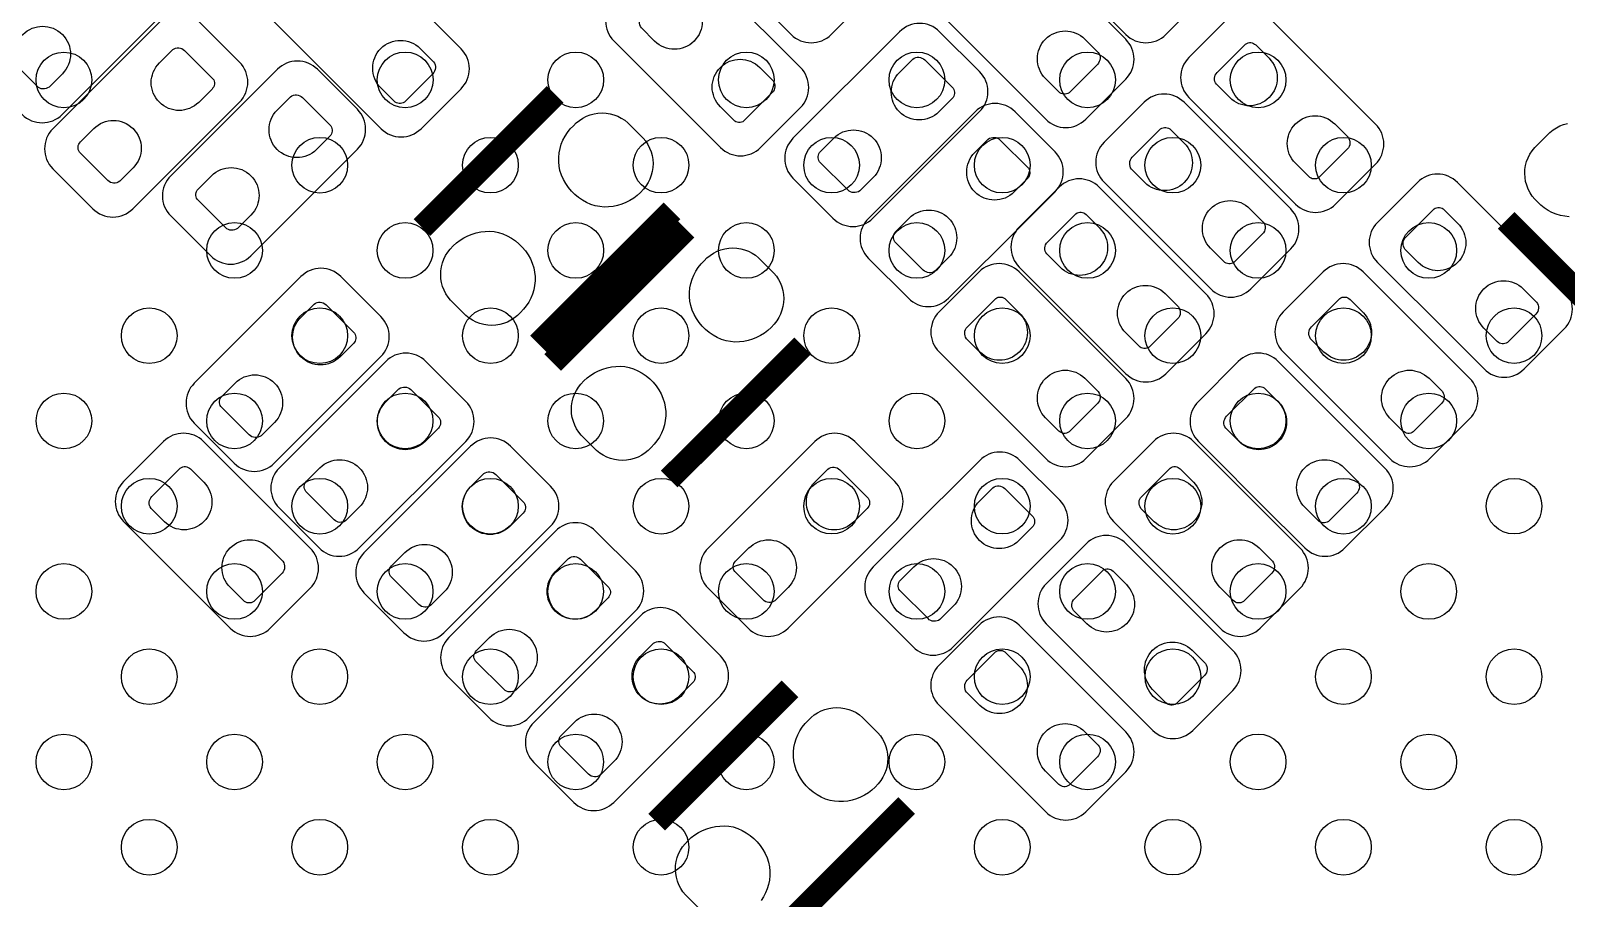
# Model space of a CAD drawing. Extents: x 0 to 69.8, y 0 to 65.
# Drawn here: x 23.18 to 31.46, y 22.8 to 27.47 of the extents above; entities that cross this region are included whole.
import ezdxf

# ---------------------------------------------------------------- set-up
doc = ezdxf.new("R2010")
doc.units = 0
for name, color, linetype in [('PG_SILKSCREEN_BOTTOM', 12, 'CONTINUOUS'), ('PIN_BOTTOM', 1, 'CONTINUOUS'), ('PIN_TOP', 110, 'CONTINUOUS')]:
    doc.layers.add(name, color=color, linetype=linetype)

msp = doc.modelspace()

# ---------------------------------------------------------------- linework, layer by layer
at = {"layer": 'PG_SILKSCREEN_BOTTOM'}
for points in [[(27.048308, 27.687194), (27.28181, 27.453692, 0.414151), (27.497303, 27.453692), (27.712797, 27.669211, 0.414331), (27.712797, 27.884704), (27.138097, 28.459506, 0.414111), (26.922603, 28.459506), (26.707109, 28.243911, 0.414208), (26.707109, 28.028392), (27.12019, 27.615312)], [(28.851809, 27.687194), (29.085311, 27.453692, 0.414128), (29.300805, 27.453692), (29.516299, 27.669211, 0.414429), (29.516299, 27.884806), (28.941598, 28.459506, 0.414318), (28.726003, 28.459506), (28.510509, 28.244013, 0.41411), (28.510509, 28.028494), (28.92359, 27.615388)], [(23.156189, 27.68661), (22.922713, 27.453107, 0.414258), (22.922713, 27.237588), (23.138206, 27.022095, 0.414114), (23.3537, 27.022095), (23.928502, 27.596795, 0.414096), (23.928502, 27.812289), (23.713008, 28.027808, 0.414528), (23.497388, 28.027808), (23.084307, 27.614702)], [(25.1619, 27.718004), (24.928398, 27.951506, 0.414374), (24.712803, 27.951506), (24.497309, 27.736013, 0.414135), (24.497309, 27.520494), (25.072111, 26.945692, 0.414072), (25.287605, 26.945692), (25.503099, 27.161211, 0.414403), (25.503099, 27.376806), (25.089993, 27.789911)], [(28.420009, 27.229994), (28.653511, 26.996492, 0.414109), (28.869005, 26.996492), (29.084499, 27.212011, 0.41441), (29.084499, 27.427606), (28.509798, 28.002306, 0.414338), (28.294203, 28.002306), (28.078709, 27.786813, 0.414129), (28.078709, 27.571294), (28.49179, 27.158188)], [(26.991005, 27.616404), (26.757503, 27.849906, 0.414177), (26.542009, 27.849906), (26.32649, 27.634413, 0.414379), (26.32649, 27.418792), (26.901191, 26.844092, 0.414132), (27.11671, 26.844092), (27.332203, 27.059611, 0.414298), (27.332203, 27.275104), (26.919199, 27.68821)], [(23.537189, 27.17861), (23.303713, 26.945107, 0.414192), (23.303713, 26.729588), (23.519206, 26.514095, 0.414341), (23.734801, 26.514095), (24.309502, 27.088795, 0.414163), (24.309502, 27.304289), (24.094008, 27.519808, 0.414336), (23.878489, 27.519808), (23.465409, 27.106804)], [(29.766209, 26.772794), (29.999711, 26.539292, 0.414124), (30.215205, 26.539292), (30.430699, 26.754811, 0.414341), (30.430699, 26.970406), (29.855998, 27.545106, 0.414139), (29.640505, 27.545106), (29.425011, 27.329613, 0.414347), (29.425011, 27.114094), (29.838091, 26.700988)], [(28.0638, 26.804188), (28.297302, 27.03769, 0.414207), (28.297302, 27.253209), (28.081808, 27.468703, 0.414204), (27.866289, 27.468703), (27.291513, 26.894003, 0.414147), (27.291513, 26.678509), (27.507006, 26.46299, 0.414438), (27.722601, 26.46299), (28.135605, 26.876096)], [(24.172189, 26.92461), (23.938713, 26.691107, 0.414257), (23.938713, 26.475588), (24.154206, 26.260095, 0.414341), (24.369801, 26.260095), (24.944502, 26.834795, 0.414098), (24.944502, 27.050289), (24.729008, 27.265808, 0.414336), (24.513489, 27.265808), (24.100409, 26.852804)], [(28.4702, 26.372388), (28.703702, 26.60589, 0.414231), (28.703702, 26.821409), (28.488208, 27.036903, 0.414391), (28.272588, 27.036903), (27.697913, 26.462203, 0.414124), (27.697913, 26.246709), (27.913406, 26.03119, 0.41447), (28.129001, 26.03119), (28.542005, 26.444296)], [(29.309009, 26.315594), (29.542511, 26.082092, 0.414159), (29.758005, 26.082092), (29.9736, 26.297611, 0.413999), (29.9736, 26.513104), (29.398798, 27.087906, 0.414103), (29.183305, 27.087906), (28.967811, 26.872413, 0.414505), (28.967811, 26.656792), (29.380891, 26.243788)], [(28.851809, 25.858394), (29.085311, 25.624892, 0.414128), (29.300805, 25.624892), (29.5164, 25.840411, 0.414181), (29.5164, 26.056006), (28.941598, 26.630706, 0.414134), (28.726105, 26.630706), (28.510611, 26.415213, 0.414323), (28.510611, 26.199694), (28.923691, 25.786588)], [(30.782209, 25.883794), (31.015711, 25.650292, 0.414173), (31.231205, 25.650292), (31.4468, 25.865811, 0.413984), (31.4468, 26.081304), (30.871998, 26.656106, 0.41409), (30.656505, 26.656106), (30.441011, 26.440613, 0.414554), (30.441011, 26.224992), (30.854091, 25.811912)], [(24.299189, 25.80701), (24.065713, 25.573507, 0.414192), (24.065713, 25.357988), (24.281206, 25.142495, 0.414341), (24.496801, 25.142495), (25.071502, 25.717195, 0.414163), (25.071502, 25.932689), (24.856008, 26.148208, 0.414336), (24.640489, 26.148208), (24.227409, 25.735204)], [(28.420212, 25.401194), (28.653588, 25.167692, 0.414384), (28.869208, 25.167692), (29.084702, 25.383211, 0.414042), (29.084702, 25.598704), (28.5099, 26.173506, 0.414109), (28.294406, 26.173506), (28.078913, 25.958013, 0.414497), (28.078913, 25.742392), (28.491993, 25.329388)], [(30.274209, 25.401194), (30.507711, 25.167692, 0.414173), (30.723205, 25.167692), (30.938699, 25.383312, 0.414168), (30.938699, 25.598806), (30.363998, 26.173506, 0.414274), (30.148403, 26.173506), (29.932909, 25.958013, 0.414186), (29.932909, 25.742494), (30.34599, 25.329388)], [(24.756389, 25.34981), (24.522913, 25.116307, 0.414192), (24.522913, 24.900788), (24.738406, 24.685295, 0.414341), (24.954001, 24.685295), (25.528702, 25.259995, 0.414163), (25.528702, 25.475489), (25.313208, 25.691008, 0.414336), (25.097689, 25.691008), (24.684609, 25.278004)], [(29.817009, 24.918594), (30.050511, 24.685092, 0.414108), (30.266005, 24.685092), (30.481499, 24.900611, 0.414353), (30.481499, 25.116206), (29.906798, 25.690906, 0.414155), (29.691305, 25.690906), (29.475811, 25.475413, 0.41437), (29.475811, 25.259894), (29.88879, 24.846788)], [(24.349405, 25.025604), (24.115903, 25.259106, 0.414098), (23.900409, 25.259106), (23.68489, 25.043613, 0.414395), (23.68489, 24.827992), (24.259591, 24.253292, 0.41421), (24.47511, 24.253292), (24.690603, 24.468811, 0.414281), (24.690603, 24.684304), (24.277599, 25.09741)], [(25.213589, 24.89261), (24.980113, 24.659107, 0.414192), (24.980113, 24.443588), (25.195606, 24.228095, 0.414341), (25.411201, 24.228095), (25.985902, 24.802795, 0.414163), (25.985902, 25.018289), (25.770408, 25.233808, 0.414336), (25.554889, 25.233808), (25.141809, 24.820804)], [(27.6066, 24.594388), (27.840102, 24.82789, 0.414137), (27.840102, 25.043409), (27.624507, 25.258903, 0.41423), (27.408988, 25.258903), (26.834313, 24.684203, 0.414401), (26.834313, 24.468607), (27.049806, 24.253088, 0.414078), (27.2653, 24.253088), (27.678405, 24.666194)], [(29.359809, 24.486794), (29.593311, 24.253292, 0.414075), (29.808805, 24.253292), (30.024299, 24.468811, 0.414404), (30.024299, 24.684406), (29.449598, 25.259106, 0.414371), (29.234003, 25.259106), (29.018509, 25.043613, 0.414134), (29.018509, 24.828094), (29.43159, 24.414988)], [(27.956789, 24.81641), (27.723313, 24.582907, 0.414192), (27.723313, 24.367388), (27.938806, 24.151895, 0.414341), (28.154401, 24.151895), (28.729102, 24.726595, 0.414163), (28.729102, 24.942089), (28.513608, 25.157608, 0.414336), (28.298089, 25.157608), (27.885009, 24.744604)], [(25.670789, 24.43541), (25.437313, 24.201907, 0.414192), (25.437313, 23.986388), (25.652806, 23.770895, 0.414341), (25.868401, 23.770895), (26.443102, 24.345595, 0.414163), (26.443102, 24.561089), (26.227608, 24.776608, 0.414336), (26.012089, 24.776608), (25.599009, 24.363604)], [(29.320388, 24.474399), (29.086912, 24.707799, 0.414282), (28.871393, 24.707799), (28.655899, 24.492306, 0.414165), (28.655899, 24.276812), (29.230599, 23.70201, 0.414072), (29.446093, 23.70201), (29.661688, 23.917605, 0.414143), (29.661688, 24.133099), (29.248608, 24.546204)], [(26.127989, 23.97821), (25.894513, 23.744707, 0.414257), (25.894513, 23.529188), (26.110006, 23.313695, 0.414341), (26.325601, 23.313695), (26.900302, 23.888395, 0.414098), (26.900302, 24.103889), (26.684808, 24.319408, 0.414336), (26.469289, 24.319408), (26.056209, 23.906404)], [(28.420009, 23.496194), (28.653511, 23.262692, 0.414154), (28.869005, 23.262692), (29.084499, 23.478211, 0.414333), (29.084499, 23.693806), (28.509798, 24.268506, 0.414109), (28.294305, 24.268506), (28.078811, 24.053013, 0.414389), (28.078811, 23.837494), (28.49179, 23.424388)]]:
    msp.add_lwpolyline(points, format="xyb", dxfattribs=at)
at = {"layer": 'PG_SILKSCREEN_BOTTOM', "const_width": 0.127}
for points in [[(26.010489, 27.131493), (25.291999, 26.413104)], [(25.9207, 25.784505), (26.639088, 26.502893)], [(31.134101, 26.452093), (31.852489, 25.733705)], [(26.714856, 26.403808), (25.996367, 25.685318)], [(26.624966, 25.056719), (27.343456, 25.775107)], [(27.275511, 23.925708), (26.556995, 23.207294)], [(27.185595, 22.578593), (27.90411, 23.297109)]]:
    msp.add_lwpolyline(points, dxfattribs=at)
at = {"layer": 'PIN_BOTTOM'}
for points in [[(26.546353, 27.417801), (26.474522, 27.489658, -0.376089), (26.478763, 27.553971), (26.631417, 27.70665, -0.366021), (26.686764, 27.7019), (26.758621, 27.630069, -0.999197)], [(23.354817, 27.241932), (23.282961, 27.170101, -0.376089), (23.218648, 27.174342), (23.065969, 27.326996, -0.366021), (23.070718, 27.382343), (23.14255, 27.4542, -0.999197)], [(28.864662, 27.428622), (28.936493, 27.356765, -0.376089), (28.932251, 27.292452), (28.779597, 27.139773, -0.366021), (28.72425, 27.144523), (28.652394, 27.216354, -0.999197)], [(25.283262, 27.377822), (25.355093, 27.305965, -0.376089), (25.350851, 27.241652), (25.198197, 27.088973, -0.366021), (25.14285, 27.093723), (25.070994, 27.165554, -0.999197)], [(29.644746, 27.113001), (29.572915, 27.184858, -0.376089), (29.577157, 27.249171), (29.729811, 27.40185, -0.366021), (29.785158, 27.3971), (29.857014, 27.325269, -0.999197)], [(23.877397, 27.300047), (23.949254, 27.371878, -0.376089), (24.013566, 27.367636), (24.166246, 27.214982, -0.366021), (24.161496, 27.159636), (24.089665, 27.087779, -0.999197)], [(27.112468, 27.276222), (27.184299, 27.204365, -0.376089), (27.180057, 27.140052), (27.027403, 26.987373, -0.366021), (26.972057, 26.992123), (26.9002, 27.063954, -0.999197)], [(27.865197, 27.248866), (27.937054, 27.320697, -0.376089), (28.001366, 27.316455), (28.154046, 27.163801, -0.366021), (28.149296, 27.108455), (28.077465, 27.036598, -0.999197)], [(24.512397, 27.046047), (24.584254, 27.117878, -0.376089), (24.648566, 27.113636), (24.801246, 26.960982, -0.366021), (24.796496, 26.905636), (24.724665, 26.833779, -0.999197)], [(23.735817, 26.733932), (23.663961, 26.662101, -0.376089), (23.599648, 26.666342), (23.446969, 26.818996, -0.366021), (23.451718, 26.874343), (23.52355, 26.9462, -0.999197)], [(30.210862, 26.971422), (30.282693, 26.899565, -0.376089), (30.278451, 26.835252), (30.125797, 26.682573, -0.366021), (30.07045, 26.687323), (29.998594, 26.759154, -0.999197)], [(27.723617, 26.682751), (27.651761, 26.61092, -0.376089), (27.587448, 26.615161), (27.434769, 26.767815, -0.366021), (27.439518, 26.823162), (27.51135, 26.895019, -0.999197)], [(28.271597, 26.817066), (28.343454, 26.888897, -0.376089), (28.407766, 26.884655), (28.560446, 26.732001, -0.366021), (28.555696, 26.676655), (28.483865, 26.604798, -0.999197)], [(29.187648, 26.655801), (29.115817, 26.727658, -0.376089), (29.120059, 26.791971), (29.272713, 26.94465, -0.366021), (29.328059, 26.9399), (29.399916, 26.868069, -0.999197)], [(24.370817, 26.479932), (24.298961, 26.408101, -0.376089), (24.234648, 26.412342), (24.081969, 26.564996, -0.366021), (24.086718, 26.620343), (24.15855, 26.6922, -0.999197)], [(28.130017, 26.250951), (28.058161, 26.17912, -0.376089), (27.993848, 26.183361), (27.841169, 26.336015, -0.366021), (27.845918, 26.391362), (27.91775, 26.463219, -0.999197)], [(28.730448, 26.198601), (28.658617, 26.270458, -0.376089), (28.662859, 26.334771), (28.815513, 26.48745, -0.366021), (28.870859, 26.4827), (28.942716, 26.410869, -0.999197)], [(29.753763, 26.514222), (29.825594, 26.442365, -0.376089), (29.821353, 26.378052), (29.668699, 26.225373, -0.366021), (29.613352, 26.230123), (29.541495, 26.301954, -0.999197)], [(30.660848, 26.224001), (30.589017, 26.295858, -0.376089), (30.593259, 26.360171), (30.745913, 26.51285, -0.366021), (30.801259, 26.5081), (30.873116, 26.436269, -0.999197)], [(29.296563, 26.057022), (29.368394, 25.985165, -0.376089), (29.364153, 25.920852), (29.211499, 25.768173, -0.366021), (29.156152, 25.772923), (29.084295, 25.844754, -0.999197)], [(31.226963, 26.082422), (31.298794, 26.010565, -0.376089), (31.294553, 25.946252), (31.141899, 25.793573, -0.366021), (31.086552, 25.798323), (31.014695, 25.870154, -0.999197)], [(24.639397, 25.928447), (24.711254, 26.000278, -0.376089), (24.775566, 25.996036), (24.928246, 25.843382, -0.366021), (24.923496, 25.788036), (24.851665, 25.716179, -0.999197)], [(28.29875, 25.741401), (28.226918, 25.813258, -0.376089), (28.23116, 25.877571), (28.383814, 26.03025, -0.366021), (28.439161, 26.0255), (28.511017, 25.953669, -0.999197)], [(30.152746, 25.741401), (30.080915, 25.813258, -0.376089), (30.085157, 25.877571), (30.237811, 26.03025, -0.366021), (30.293158, 26.0255), (30.365014, 25.953669, -0.999197)], [(24.497817, 25.362332), (24.425961, 25.290501, -0.376089), (24.361648, 25.294742), (24.208969, 25.447396, -0.366021), (24.213718, 25.502743), (24.28555, 25.5746, -0.999197)], [(28.864865, 25.599822), (28.936696, 25.527965, -0.376089), (28.932454, 25.463652), (28.7798, 25.310973, -0.366021), (28.724454, 25.315723), (28.652597, 25.387554, -0.999197)], [(30.718862, 25.599822), (30.790693, 25.527965, -0.376089), (30.786451, 25.463652), (30.633797, 25.310973, -0.366021), (30.57845, 25.315723), (30.506594, 25.387554, -0.999197)], [(25.096597, 25.471247), (25.168454, 25.543078, -0.376089), (25.232766, 25.538836), (25.385446, 25.386182, -0.366021), (25.380696, 25.330836), (25.308865, 25.258979, -0.999197)], [(29.695546, 25.258801), (29.623715, 25.330658, -0.376089), (29.627957, 25.394971), (29.780611, 25.54765, -0.366021), (29.835958, 25.5429), (29.907814, 25.471069, -0.999197)], [(24.955017, 24.905132), (24.883161, 24.833301, -0.376089), (24.818848, 24.837542), (24.666169, 24.990196, -0.366021), (24.670918, 25.045543), (24.74275, 25.1174, -0.999197)], [(30.261662, 25.117222), (30.333493, 25.045365, -0.376089), (30.329251, 24.981052), (30.176597, 24.828373, -0.366021), (30.12125, 24.833123), (30.049394, 24.904954, -0.999197)], [(23.904753, 24.827001), (23.832922, 24.898858, -0.376089), (23.837163, 24.963171), (23.989817, 25.11585, -0.366021), (24.045164, 25.1111), (24.117021, 25.039269, -0.999197)], [(25.553797, 25.014047), (25.625654, 25.085878, -0.376089), (25.689966, 25.081636), (25.842646, 24.928982, -0.366021), (25.837896, 24.873636), (25.766065, 24.801779, -0.999197)], [(27.407997, 25.039066), (27.479854, 25.110897, -0.376089), (27.544166, 25.106655), (27.696846, 24.954001, -0.366021), (27.692096, 24.898655), (27.620265, 24.826798, -0.999197)], [(29.238346, 24.827001), (29.166515, 24.898858, -0.376089), (29.170757, 24.963171), (29.323411, 25.11585, -0.366021), (29.378758, 25.1111), (29.450614, 25.039269, -0.999197)], [(28.296997, 24.937847), (28.368854, 25.009678, -0.376089), (28.433166, 25.005436), (28.585846, 24.852782, -0.366021), (28.581096, 24.797436), (28.509265, 24.725579, -0.999197)], [(24.470868, 24.685422), (24.542699, 24.613565, -0.376089), (24.538457, 24.549252), (24.385803, 24.396573, -0.366021), (24.330457, 24.401323), (24.2586, 24.473154, -0.999197)], [(25.412217, 24.447932), (25.340361, 24.376101, -0.376089), (25.276048, 24.380342), (25.123369, 24.532996, -0.366021), (25.128118, 24.588343), (25.19995, 24.6602, -0.999197)], [(27.266417, 24.472951), (27.194561, 24.40112, -0.376089), (27.130248, 24.405361), (26.977569, 24.558015, -0.366021), (26.982318, 24.613362), (27.05415, 24.685219, -0.999197)], [(29.804462, 24.685422), (29.876293, 24.613565, -0.376089), (29.872051, 24.549252), (29.719397, 24.396573, -0.366021), (29.66405, 24.401323), (29.592194, 24.473154, -0.999197)], [(26.010997, 24.556847), (26.082854, 24.628678, -0.376089), (26.147166, 24.624436), (26.299846, 24.471782, -0.366021), (26.295096, 24.416436), (26.223265, 24.344579, -0.999197)], [(28.155417, 24.371732), (28.083561, 24.299901, -0.376089), (28.019248, 24.304142), (27.866569, 24.456796, -0.366021), (27.871318, 24.512143), (27.94315, 24.584, -0.999197)], [(28.875736, 24.275694), (28.803905, 24.347551, -0.376089), (28.808147, 24.411864), (28.960801, 24.564543, -0.366021), (29.016147, 24.559793), (29.088004, 24.487962, -0.999197)], [(25.869417, 23.990732), (25.797561, 23.918901, -0.376089), (25.733248, 23.923142), (25.580569, 24.075796, -0.366021), (25.585318, 24.131143), (25.65715, 24.203, -0.999197)], [(26.468197, 24.099647), (26.540054, 24.171478, -0.376089), (26.604366, 24.167236), (26.757046, 24.014582, -0.366021), (26.752296, 23.959236), (26.680465, 23.887379, -0.999197)], [(29.441851, 24.134115), (29.513682, 24.062258, -0.376089), (29.509441, 23.997945), (29.356787, 23.845266, -0.366021), (29.30144, 23.850016), (29.229583, 23.921847, -0.999197)], [(28.298546, 23.836401), (28.226715, 23.908258, -0.376089), (28.230957, 23.972571), (28.383611, 24.12525, -0.366021), (28.438958, 24.1205), (28.510814, 24.048669, -0.999197)], [(26.326617, 23.533532), (26.254761, 23.461701, -0.376089), (26.190448, 23.465942), (26.037769, 23.618596, -0.366021), (26.042518, 23.673943), (26.11435, 23.7458, -0.999197)], [(28.864662, 23.694822), (28.936493, 23.622965, -0.376089), (28.932251, 23.558652), (28.779597, 23.405973, -0.366021), (28.72425, 23.410723), (28.652394, 23.482554, -0.999197)]]:
    msp.add_lwpolyline(points, format="xyb", close=True, dxfattribs=at)
for points in [[(26.48618, 26.619784), (26.470051, 26.601826), (26.45222, 26.58585), (26.433272, 26.571143), (26.412774, 26.558138), (26.39121, 26.54747), (26.368934, 26.538479), (26.345947, 26.531621), (26.322401, 26.526719), (26.298347, 26.524204), (26.274319, 26.523467), (26.250265, 26.525322), (26.226541, 26.529284), (26.202335, 26.537336), (26.178942, 26.54775), (26.156666, 26.560374), (26.135432, 26.574674), (26.115924, 26.591082), (26.097967, 26.609065), (26.081558, 26.628573), (26.067207, 26.649832), (26.054634, 26.672032), (26.044246, 26.695451), (26.036168, 26.719632), (26.031723, 26.743177), (26.02931, 26.767079), (26.02931, 26.791133), (26.03185, 26.815161), (26.036321, 26.838707), (26.043382, 26.861897), (26.052348, 26.884173), (26.063473, 26.905306), (26.076681, 26.925473), (26.09182, 26.944142), (26.10866, 26.961389), (26.124002, 26.97701), (26.140893, 26.990675), (26.158977, 27.002689), (26.178231, 27.012595), (26.198754, 27.02052), (26.219607, 27.026235), (26.240943, 27.029639), (26.262609, 27.030909), (26.28458, 27.029842), (26.305942, 27.026438), (26.326922, 27.02085), (26.347217, 27.013154), (26.366724, 27.003248), (26.384987, 26.991234), (26.401801, 26.977518), (26.484275, 26.895069), (26.497915, 26.87861), (26.509574, 26.860424), (26.519403, 26.841272), (26.527201, 26.821308), (26.532916, 26.800454), (26.536523, 26.779322), (26.537793, 26.75796), (26.536752, 26.736396), (26.533475, 26.715161), (26.528039, 26.694308), (26.52075, 26.674013), (26.511199, 26.654862), (26.499541, 26.636701)], [(25.445034, 26.296239), (25.461163, 26.314197), (25.478994, 26.330173), (25.497942, 26.34488), (25.51844, 26.357885), (25.540005, 26.368553), (25.562281, 26.377544), (25.585268, 26.384402), (25.608813, 26.389305), (25.632867, 26.391819), (25.656896, 26.392556), (25.680949, 26.390702), (25.704673, 26.386739), (25.728879, 26.378687), (25.752273, 26.368273), (25.774548, 26.35565), (25.795783, 26.341349), (25.81529, 26.324941), (25.833248, 26.306958), (25.849656, 26.287451), (25.864007, 26.266191), (25.87658, 26.243991), (25.886969, 26.220572), (25.895046, 26.196392), (25.899491, 26.172846), (25.901904, 26.148944), (25.901904, 26.124891), (25.899364, 26.100862), (25.894894, 26.077316), (25.887832, 26.054126), (25.878866, 26.03185), (25.867741, 26.010718), (25.854533, 25.99055), (25.839395, 25.971881), (25.822554, 25.954634), (25.807213, 25.939013), (25.790322, 25.925348), (25.772237, 25.913334), (25.752984, 25.903428), (25.732461, 25.895503), (25.711607, 25.889788), (25.690271, 25.886385), (25.668605, 25.885115), (25.646634, 25.886181), (25.625273, 25.889585), (25.604292, 25.895173), (25.583998, 25.902869), (25.56449, 25.912775), (25.546228, 25.924789), (25.529413, 25.938505), (25.446939, 26.020954), (25.433299, 26.037413), (25.421641, 26.055599), (25.411811, 26.074751), (25.404013, 26.094715), (25.398298, 26.115569), (25.394691, 26.136702), (25.393421, 26.158063), (25.394463, 26.179628), (25.397739, 26.200862), (25.403175, 26.221715), (25.410465, 26.24201), (25.420015, 26.261162), (25.431674, 26.279323)], [(27.190446, 25.891998), (27.174317, 25.87404), (27.156486, 25.858064), (27.137538, 25.843357), (27.11704, 25.830352), (27.095475, 25.819684), (27.0732, 25.810693), (27.050213, 25.803835), (27.026667, 25.798932), (27.002613, 25.796418), (26.978585, 25.795681), (26.954531, 25.797535), (26.930807, 25.801498), (26.906601, 25.80955), (26.883208, 25.819964), (26.860932, 25.832587), (26.839697, 25.846888), (26.82019, 25.863296), (26.802232, 25.881279), (26.785824, 25.900786), (26.771473, 25.922046), (26.7589, 25.944246), (26.748511, 25.967665), (26.740434, 25.991845), (26.735989, 26.015391), (26.733576, 26.039293), (26.733576, 26.063346), (26.736116, 26.087375), (26.740587, 26.110921), (26.747648, 26.134111), (26.756614, 26.156387), (26.767739, 26.177519), (26.780947, 26.197687), (26.796086, 26.216356), (26.812926, 26.233603), (26.828267, 26.249224), (26.845158, 26.262889), (26.863243, 26.274903), (26.882496, 26.284809), (26.90302, 26.292734), (26.923873, 26.298449), (26.945209, 26.301852), (26.966875, 26.303122), (26.988846, 26.302056), (27.010208, 26.298652), (27.031188, 26.293064), (27.051483, 26.285368), (27.07099, 26.275462), (27.089252, 26.263448), (27.106067, 26.249732), (27.188541, 26.167283), (27.202181, 26.150824), (27.213839, 26.132638), (27.223669, 26.113486), (27.231467, 26.093522), (27.237182, 26.072668), (27.240789, 26.051535), (27.242059, 26.030174), (27.241017, 26.008609), (27.237741, 25.987375), (27.232305, 25.966522), (27.225015, 25.946227), (27.215465, 25.927075), (27.203806, 25.908914)], [(26.1493, 25.568453), (26.165429, 25.586411), (26.18326, 25.602387), (26.202208, 25.617094), (26.222706, 25.630099), (26.244271, 25.640767), (26.266546, 25.649758), (26.289533, 25.656616), (26.313079, 25.661518), (26.337133, 25.664033), (26.361161, 25.66477), (26.385215, 25.662915), (26.408939, 25.658953), (26.433145, 25.650901), (26.456538, 25.640487), (26.478814, 25.627863), (26.500049, 25.613563), (26.519556, 25.597155), (26.537514, 25.579172), (26.553922, 25.559664), (26.568273, 25.538405), (26.580846, 25.516205), (26.591235, 25.492786), (26.599312, 25.468605), (26.603757, 25.44506), (26.60617, 25.421158), (26.60617, 25.397104), (26.60363, 25.373076), (26.599159, 25.34953), (26.592098, 25.32634), (26.583132, 25.304064), (26.572007, 25.282931), (26.558799, 25.262764), (26.54366, 25.244095), (26.52682, 25.226848), (26.511479, 25.211227), (26.494588, 25.197562), (26.476503, 25.185548), (26.45725, 25.175642), (26.436726, 25.167717), (26.415873, 25.162002), (26.394537, 25.158598), (26.372871, 25.157328), (26.3509, 25.158395), (26.329538, 25.161799), (26.308558, 25.167387), (26.288263, 25.175083), (26.268756, 25.184989), (26.250494, 25.197003), (26.233679, 25.210719), (26.151205, 25.293168), (26.137565, 25.309627), (26.125907, 25.327813), (26.116077, 25.346965), (26.108279, 25.366929), (26.102564, 25.387783), (26.098957, 25.408915), (26.097687, 25.430277), (26.098729, 25.451841), (26.102005, 25.473076), (26.107441, 25.493929), (26.114731, 25.514224), (26.124281, 25.533375), (26.13594, 25.551536)], [(27.751075, 23.413974), (27.734946, 23.396016), (27.717115, 23.38004), (27.698167, 23.365333), (27.677669, 23.352328), (27.656104, 23.34166), (27.633828, 23.332669), (27.610841, 23.325811), (27.587296, 23.320908), (27.563242, 23.318394), (27.539213, 23.317657), (27.51516, 23.319511), (27.491436, 23.323474), (27.46723, 23.331526), (27.443836, 23.34194), (27.421561, 23.354563), (27.400326, 23.368864), (27.380819, 23.385272), (27.362861, 23.403255), (27.346453, 23.422762), (27.332102, 23.444022), (27.319529, 23.466222), (27.30914, 23.489641), (27.301063, 23.513821), (27.296618, 23.537367), (27.294205, 23.561269), (27.294205, 23.585322), (27.296745, 23.609351), (27.301215, 23.632897), (27.308277, 23.656087), (27.317243, 23.678363), (27.328368, 23.699495), (27.341576, 23.719663), (27.356714, 23.738332), (27.373555, 23.755579), (27.388896, 23.7712), (27.405787, 23.784865), (27.423872, 23.796879), (27.443125, 23.806785), (27.463648, 23.81471), (27.484502, 23.820425), (27.505838, 23.823828), (27.527504, 23.825098), (27.549475, 23.824032), (27.570836, 23.820628), (27.591817, 23.81504), (27.612111, 23.807344), (27.631619, 23.797438), (27.649881, 23.785424), (27.666696, 23.771708), (27.74917, 23.689259), (27.76281, 23.6728), (27.774468, 23.654614), (27.784298, 23.635462), (27.792096, 23.615498), (27.797811, 23.594644), (27.801418, 23.573511), (27.802688, 23.55215), (27.801646, 23.530585), (27.79837, 23.509351), (27.792934, 23.488498), (27.785644, 23.468203), (27.776094, 23.449051), (27.764435, 23.43089)]]:
    msp.add_lwpolyline(points, close=True, dxfattribs=at)
for points in [[(31.474486, 26.470915), (31.450458, 26.473455), (31.426912, 26.477925), (31.403722, 26.484986), (31.381446, 26.493953), (31.360313, 26.505078), (31.340146, 26.518286), (31.321477, 26.533424), (31.30423, 26.550264), (31.288609, 26.565606), (31.274944, 26.582497), (31.26293, 26.600582), (31.253024, 26.619835), (31.245099, 26.640358), (31.239384, 26.661212), (31.23598, 26.682548), (31.23471, 26.704214), (31.235777, 26.726185), (31.239181, 26.747546), (31.244769, 26.768527), (31.252465, 26.788821), (31.262371, 26.808328), (31.274385, 26.826591), (31.288101, 26.843406), (31.370549, 26.92588), (31.387009, 26.939519), (31.405195, 26.951178), (31.424347, 26.961008), (31.444311, 26.968806), (31.465164, 26.974521)], [(26.794308, 22.732695), (26.711834, 22.815144), (26.698194, 22.831603), (26.686535, 22.849789), (26.676706, 22.868941), (26.668908, 22.888905), (26.663193, 22.909759), (26.659586, 22.930891), (26.658316, 22.952253), (26.659357, 22.973817), (26.662634, 22.995052), (26.66807, 23.015905), (26.675359, 23.0362), (26.68491, 23.055351), (26.696568, 23.073512), (26.709929, 23.090429), (26.726058, 23.108387), (26.743889, 23.124363), (26.762837, 23.13907), (26.783335, 23.152075), (26.804899, 23.162743), (26.827175, 23.171734), (26.850162, 23.178592), (26.873708, 23.183494), (26.897762, 23.186009), (26.92179, 23.186746), (26.945844, 23.184891), (26.969568, 23.180929), (26.993774, 23.172877), (27.017167, 23.162463), (27.039443, 23.149839), (27.060677, 23.135539), (27.080185, 23.119131), (27.098142, 23.101148), (27.114551, 23.08164), (27.128902, 23.060381), (27.141475, 23.038181), (27.151863, 23.014762), (27.159941, 22.990581), (27.164386, 22.967036), (27.166799, 22.943134), (27.166799, 22.91908), (27.164259, 22.895052), (27.159788, 22.871506), (27.152727, 22.848316), (27.143761, 22.82604), (27.132636, 22.804907), (27.119428, 22.78474)]]:
    msp.add_lwpolyline(points, dxfattribs=at)
at = {"layer": 'PIN_TOP'}
for centre in [(23.363276, 27.208404), (25.201956, 27.208607), (26.121131, 27.208709), (27.040307, 27.208632), (27.959558, 27.208607), (28.878784, 27.208632), (29.798035, 27.208607), (24.74214, 26.748791), (25.661493, 26.74907), (26.58077, 26.74907), (27.499945, 26.749019), (28.419171, 26.749019), (29.338422, 26.749019), (30.257623, 26.749019), (24.282502, 26.289152), (25.201677, 26.289254), (26.121131, 26.289457), (27.040383, 26.289457), (27.959558, 26.289406), (28.878784, 26.289381), (29.798035, 26.289406), (30.717261, 26.289381), (23.822965, 25.829616), (24.742064, 25.829616), (25.661315, 25.829616), (26.58077, 25.829819), (27.499996, 25.829844), (28.419171, 25.829768), (29.338397, 25.829768), (30.257648, 25.829768), (31.176874, 25.829768), (23.363352, 25.370003), (24.282502, 25.370079), (25.201677, 25.370003), (26.120928, 25.370003), (27.040357, 25.370206), (27.959634, 25.370206), (28.878784, 25.370155), (29.798035, 25.370155), (30.717261, 25.370155), (23.822889, 24.910466), (24.74214, 24.910466), (25.661315, 24.910364), (26.580541, 24.91039), (27.499996, 24.910593), (28.419222, 24.910593), (29.338422, 24.910542), (30.257623, 24.910542), (31.176824, 24.910593), (23.363276, 24.450853), (24.282502, 24.450827), (25.201778, 24.450827), (26.120928, 24.450751), (27.04018, 24.450751), (27.959609, 24.45098), (28.87886, 24.45098), (29.798035, 24.450929), (30.717185, 24.45098), (23.822914, 23.991214), (24.74214, 23.991214), (25.661366, 23.991214), (26.580541, 23.991138), (28.419222, 23.991341), (29.338473, 23.991367), (30.257572, 23.991367), (31.177027, 23.991164), (23.363276, 23.531601), (24.282527, 23.531601), (25.201753, 23.531601), (26.121004, 23.531601), (27.040154, 23.531525), (27.959406, 23.531525), (28.878835, 23.531728), (29.798035, 23.531805), (30.717414, 23.531551), (23.822914, 23.071963), (24.74214, 23.071988), (25.661366, 23.071963), (26.580617, 23.071988), (28.419019, 23.071912), (29.338397, 23.072192), (30.257852, 23.071988), (31.177027, 23.071912)]:
    msp.add_circle(centre, 0.15, dxfattribs=at)

doc.saveas('drawing.dxf')
